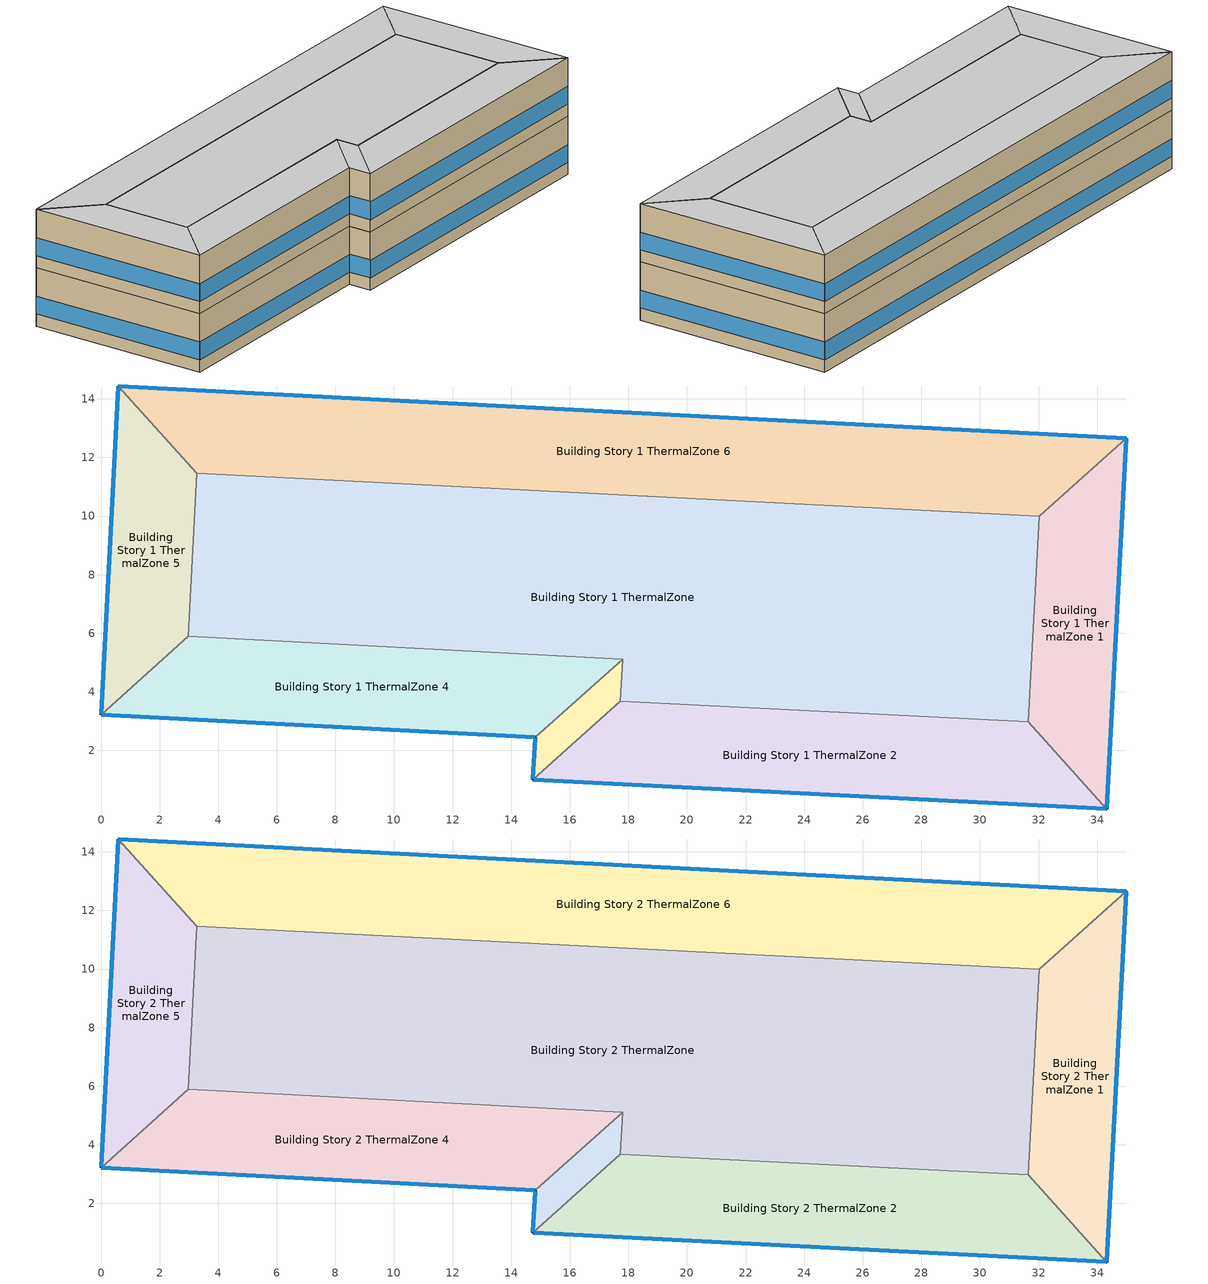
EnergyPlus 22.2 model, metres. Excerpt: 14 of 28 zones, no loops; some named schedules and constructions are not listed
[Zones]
Building Story 1 ThermalZone
 floor ground (Typical Insulated Carpeted 8in Slab Floor): 32.03,9.98 31.65,2.97 17.72,3.67 17.8,5.11 2.97,5.9 3.26,11.47 z0
 wall adiabatic (Typical Interior Wall): 31.65,2.97 32.03,9.98 3.26,11.47 2.97,5.9 17.8,5.11 17.72,3.67 31.65,2.97 z0:3.6
 ceiling adiabatic (Typical Interior Floor): 3.26,11.47 2.97,5.9 17.8,5.11 17.72,3.67 31.65,2.97 32.03,9.98 z3.6
Building Story 1 ThermalZone 1
 floor ground (Typical Insulated Carpeted 8in Slab Floor): 35,12.66 34.33,0 31.65,2.97 32.03,9.98 z0
 wall outside (Typical Insulated Steel Framed Exterior Wall R-12.99): 34.33,0 35,12.66 z0:3.6
 wall adiabatic (Typical Interior Wall): 35,12.66 32.03,9.98 31.65,2.97 34.33,0 z0:3.6
 window (U 0.55 SHGC 0.25): 34.33,0.03 35,12.64 z0.76:1.85
 ceiling adiabatic (Typical Interior Ceiling): 32.03,9.98 31.65,2.97 34.33,0 35,12.66 z3.6
Building Story 1 ThermalZone 2
 floor ground (Typical Insulated Carpeted 8in Slab Floor): 34.33,0 14.74,1 17.72,3.67 31.65,2.97 z0
 wall outside (Typical Insulated Steel Framed Exterior Wall R-12.99): 14.74,1 34.33,0 z0:3.6
 wall adiabatic (Typical Interior Wall): 34.33,0 31.65,2.97 17.72,3.67 14.74,1 z0:3.6
 window (U 0.55 SHGC 0.25): 14.76,1 34.31,0 z0.76:1.84
 ceiling adiabatic (Typical Interior Ceiling): 31.65,2.97 17.72,3.67 14.74,1 34.33,0 z3.6
Building Story 1 ThermalZone 3
 floor ground (Typical Insulated Carpeted 8in Slab Floor): 14.74,1 14.82,2.44 17.8,5.11 17.72,3.67 z0
 wall outside (Typical Insulated Steel Framed Exterior Wall R-12.99): 14.82,2.44 14.74,1 z0:3.6
 wall adiabatic (Typical Interior Wall): 14.74,1 17.72,3.67 17.8,5.11 14.82,2.44 z0:3.6
 window (U 0.55 SHGC 0.25): 14.82,2.42 14.74,1.02 z0.76:1.88
 ceiling adiabatic (Typical Interior Ceiling): 17.72,3.67 17.8,5.11 14.82,2.44 14.74,1 z3.6
Building Story 1 ThermalZone 4
 floor ground (Typical Insulated Carpeted 8in Slab Floor): 14.82,2.44 0,3.22 2.97,5.9 17.8,5.11 z0
 wall outside (Typical Insulated Steel Framed Exterior Wall R-12.99): 0,3.22 14.82,2.44 z0:3.6
 wall adiabatic (Typical Interior Wall): 14.82,2.44 17.8,5.11 2.97,5.9 0,3.22 z0:3.6
 window (U 0.55 SHGC 0.25): 0.03,3.22 14.8,2.44 z0.76:1.85
 ceiling adiabatic (Typical Interior Ceiling): 17.8,5.11 2.97,5.9 0,3.22 14.82,2.44 z3.6
Building Story 1 ThermalZone 5
 floor ground (Typical Insulated Carpeted 8in Slab Floor): 0,3.22 0.59,14.44 3.26,11.47 2.97,5.9 z0
 wall outside (Typical Insulated Steel Framed Exterior Wall R-12.99): 0.59,14.44 0,3.22 z0:3.6
 wall adiabatic (Typical Interior Wall): 0,3.22 2.97,5.9 3.26,11.47 0.59,14.44 z0:3.6
 window (U 0.55 SHGC 0.25): 0.58,14.41 0,3.25 z0.76:1.85
 ceiling adiabatic (Typical Interior Ceiling): 2.97,5.9 3.26,11.47 0.59,14.44 0,3.22 z3.6
Building Story 1 ThermalZone 6
 floor ground (Typical Insulated Carpeted 8in Slab Floor): 0.59,14.44 35,12.66 32.03,9.98 3.26,11.47 z0
 wall outside (Typical Insulated Steel Framed Exterior Wall R-12.99): 35,12.66 0.59,14.44 z0:3.6
 wall adiabatic (Typical Interior Wall): 0.59,14.44 3.26,11.47 32.03,9.98 35,12.66 z0:3.6
 window (U 0.55 SHGC 0.25): 34.98,12.66 0.61,14.44 z0.76:1.84
 ceiling adiabatic (Typical Interior Ceiling): 3.26,11.47 32.03,9.98 35,12.66 0.59,14.44 z3.6
Building Story 2 ThermalZone
 floor adiabatic (Typical Interior Floor): 32.03,9.98 31.65,2.97 17.72,3.67 17.8,5.11 2.97,5.9 3.26,11.47 z3.6
 wall adiabatic (Typical Interior Wall): 31.65,2.97 32.03,9.98 3.26,11.47 2.97,5.9 17.8,5.11 17.72,3.67 31.65,2.97 z3.6:7.2
 ceiling adiabatic (Typical Interior Ceiling): 3.26,11.47 2.97,5.9 17.8,5.11 17.72,3.67 31.65,2.97 32.03,9.98 z7.2
Building Story 2 ThermalZone 1
 floor adiabatic (Typical Interior Ceiling): 35,12.66 34.33,0 31.65,2.97 32.03,9.98 z3.6
 wall outside (Typical Insulated Steel Framed Exterior Wall R-12.99): 34.33,0 35,12.66 z3.6:7.2
 wall adiabatic (Typical Interior Wall): 35,12.66 32.03,9.98 31.65,2.97 34.33,0 z3.6:7.2
 window (U 0.55 SHGC 0.25): 34.33,0.03 35,12.64 z4.36:5.45
 ceiling adiabatic (Typical Interior Ceiling): 32.03,9.98 31.65,2.97 34.33,0 35,12.66 z7.2
Building Story 2 ThermalZone 2
 floor adiabatic (Typical Interior Ceiling): 34.33,0 14.74,1 17.72,3.67 31.65,2.97 z3.6
 wall outside (Typical Insulated Steel Framed Exterior Wall R-12.99): 14.74,1 34.33,0 z3.6:7.2
 wall adiabatic (Typical Interior Wall): 34.33,0 31.65,2.97 17.72,3.67 14.74,1 z3.6:7.2
 window (U 0.55 SHGC 0.25): 14.76,1 34.31,0 z4.36:5.44
 ceiling adiabatic (Typical Interior Floor): 31.65,2.97 17.72,3.67 14.74,1 34.33,0 z7.2
Building Story 2 ThermalZone 3
 floor adiabatic (Typical Interior Ceiling): 14.74,1 14.82,2.44 17.8,5.11 17.72,3.67 z3.6
 wall outside (Typical Insulated Steel Framed Exterior Wall R-12.99): 14.82,2.44 14.74,1 z3.6:7.2
 wall adiabatic (Typical Interior Wall): 14.74,1 17.72,3.67 17.8,5.11 14.82,2.44 z3.6:7.2
 window (U 0.55 SHGC 0.25): 14.82,2.42 14.74,1.02 z4.36:5.48
 ceiling adiabatic (Typical Interior Floor): 17.72,3.67 17.8,5.11 14.82,2.44 14.74,1 z7.2
Building Story 2 ThermalZone 4
 floor adiabatic (Typical Interior Ceiling): 14.82,2.44 0,3.22 2.97,5.9 17.8,5.11 z3.6
 wall outside (Typical Insulated Steel Framed Exterior Wall R-12.99): 0,3.22 14.82,2.44 z3.6:7.2
 wall adiabatic (Typical Interior Wall): 14.82,2.44 17.8,5.11 2.97,5.9 0,3.22 z3.6:7.2
 window (U 0.55 SHGC 0.25): 0.03,3.22 14.8,2.44 z4.36:5.45
 ceiling adiabatic (Typical Interior Floor): 17.8,5.11 2.97,5.9 0,3.22 14.82,2.44 z7.2
Building Story 2 ThermalZone 5
 floor adiabatic (Typical Interior Ceiling): 0,3.22 0.59,14.44 3.26,11.47 2.97,5.9 z3.6
 wall outside (Typical Insulated Steel Framed Exterior Wall R-12.99): 0.59,14.44 0,3.22 z3.6:7.2
 wall adiabatic (Typical Interior Wall): 0,3.22 2.97,5.9 3.26,11.47 0.59,14.44 z3.6:7.2
 window (U 0.55 SHGC 0.25): 0.58,14.41 0,3.25 z4.36:5.45
 ceiling adiabatic (Typical Interior Floor): 2.97,5.9 3.26,11.47 0.59,14.44 0,3.22 z7.2
Building Story 2 ThermalZone 6
 floor adiabatic (Typical Interior Ceiling): 0.59,14.44 35,12.66 32.03,9.98 3.26,11.47 z3.6
 wall outside (Typical Insulated Steel Framed Exterior Wall R-12.99): 35,12.66 0.59,14.44 z3.6:7.2
 wall adiabatic (Typical Interior Wall): 0.59,14.44 3.26,11.47 32.03,9.98 35,12.66 z3.6:7.2
 window (U 0.55 SHGC 0.25): 34.98,12.66 0.61,14.44 z4.36:5.44
 ceiling adiabatic (Typical Interior Floor): 3.26,11.47 32.03,9.98 35,12.66 0.59,14.44 z7.2
[Schedule:Week:Daily]
SchoolSecondary BLDG_OCC_SCH_Gym Week Rule - Aug30-Sep5: SchoolSecondary BLDG_OCC_SCH_Gym Wknd Day 1, SchoolSecondary BLDG_OCC_SCH_Gym Wkdy|SmrDsn Day 1, SchoolSecondary BLDG_OCC_SCH_Gym Wkdy|SmrDsn Day 2, SchoolSecondary BLDG_OCC_SCH_Gym Wkdy|SmrDsn Day 2, SchoolSecondary BLDG_OCC_SCH_Gym Wkdy|SmrDsn Day 2, SchoolSecondary BLDG_OCC_SCH_Gym Wkdy|SmrDsn Day 2, SchoolSecondary BLDG_OCC_SCH_Gym Default, SchoolSecondary BLDG_OCC_SCH_Gym Default, SchoolSecondary BLDG_OCC_SCH_Gym Summer Design Day, SchoolSecondary BLDG_OCC_SCH_Gym Winter Design Day, SchoolSecondary BLDG_OCC_SCH_Gym Default, SchoolSecondary BLDG_OCC_SCH_Gym Default
SchoolSecondary BLDG_OCC_SCH_Gym Week Rule - Sep6-Dec31: SchoolSecondary BLDG_OCC_SCH_Gym Default, SchoolSecondary BLDG_OCC_SCH_Gym Wkdy|SmrDsn Day 2, SchoolSecondary BLDG_OCC_SCH_Gym Wkdy|SmrDsn Day 2, SchoolSecondary BLDG_OCC_SCH_Gym Wkdy|SmrDsn Day 2, SchoolSecondary BLDG_OCC_SCH_Gym Wkdy|SmrDsn Day 2, SchoolSecondary BLDG_OCC_SCH_Gym Wkdy|SmrDsn Day 2, SchoolSecondary BLDG_OCC_SCH_Gym Default, SchoolSecondary BLDG_OCC_SCH_Gym Default, SchoolSecondary BLDG_OCC_SCH_Gym Summer Design Day, SchoolSecondary BLDG_OCC_SCH_Gym Winter Design Day, SchoolSecondary BLDG_OCC_SCH_Gym Default, SchoolSecondary BLDG_OCC_SCH_Gym Default
SchoolSecondary BLDG_OCC_SCH Week Rule - Jan1-Jan3: SchoolSecondary BLDG_OCC_SCH Wkdy|SmrDsn Day, SchoolSecondary BLDG_OCC_SCH Wkdy|SmrDsn Day, SchoolSecondary BLDG_OCC_SCH Wkdy|SmrDsn Day, SchoolSecondary BLDG_OCC_SCH Wkdy|SmrDsn Day, SchoolSecondary BLDG_OCC_SCH Wkdy|SmrDsn Day, SchoolSecondary BLDG_OCC_SCH Wkdy|SmrDsn Day, SchoolSecondary BLDG_OCC_SCH Wknd Day, SchoolSecondary BLDG_OCC_SCH Default, SchoolSecondary BLDG_OCC_SCH Summer Design Day, SchoolSecondary BLDG_OCC_SCH Winter Design Day, SchoolSecondary BLDG_OCC_SCH Default, SchoolSecondary BLDG_OCC_SCH Default
SchoolSecondary BLDG_OCC_SCH Week Rule - Jan4-Jun13: SchoolSecondary BLDG_OCC_SCH Wknd Day, SchoolSecondary BLDG_OCC_SCH Wkdy|SmrDsn Day, SchoolSecondary BLDG_OCC_SCH Wkdy|SmrDsn Day, SchoolSecondary BLDG_OCC_SCH Wkdy|SmrDsn Day, SchoolSecondary BLDG_OCC_SCH Wkdy|SmrDsn Day, SchoolSecondary BLDG_OCC_SCH Wkdy|SmrDsn Day, SchoolSecondary BLDG_OCC_SCH Wknd Day, SchoolSecondary BLDG_OCC_SCH Default, SchoolSecondary BLDG_OCC_SCH Summer Design Day, SchoolSecondary BLDG_OCC_SCH Winter Design Day, SchoolSecondary BLDG_OCC_SCH Default, SchoolSecondary BLDG_OCC_SCH Default
SchoolSecondary BLDG_OCC_SCH Week Rule - Jun14-Jun20: SchoolSecondary BLDG_OCC_SCH Wknd Day, SchoolSecondary BLDG_OCC_SCH Wkdy|SmrDsn Day, SchoolSecondary BLDG_OCC_SCH Wkdy|SmrDsn Day 1, SchoolSecondary BLDG_OCC_SCH Wkdy|SmrDsn Day 1, SchoolSecondary BLDG_OCC_SCH Wkdy|SmrDsn Day 1, SchoolSecondary BLDG_OCC_SCH Wkdy|SmrDsn Day 1, SchoolSecondary BLDG_OCC_SCH Wknd Day 1, SchoolSecondary BLDG_OCC_SCH Default, SchoolSecondary BLDG_OCC_SCH Summer Design Day, SchoolSecondary BLDG_OCC_SCH Winter Design Day, SchoolSecondary BLDG_OCC_SCH Default, SchoolSecondary BLDG_OCC_SCH Default
SchoolSecondary BLDG_OCC_SCH Week Rule - Jun21-Sep12: SchoolSecondary BLDG_OCC_SCH Wknd Day 1, SchoolSecondary BLDG_OCC_SCH Wkdy|SmrDsn Day 1, SchoolSecondary BLDG_OCC_SCH Wkdy|SmrDsn Day 1, SchoolSecondary BLDG_OCC_SCH Wkdy|SmrDsn Day 1, SchoolSecondary BLDG_OCC_SCH Wkdy|SmrDsn Day 1, SchoolSecondary BLDG_OCC_SCH Wkdy|SmrDsn Day 1, SchoolSecondary BLDG_OCC_SCH Wknd Day 1, SchoolSecondary BLDG_OCC_SCH Default, SchoolSecondary BLDG_OCC_SCH Summer Design Day, SchoolSecondary BLDG_OCC_SCH Winter Design Day, SchoolSecondary BLDG_OCC_SCH Default, SchoolSecondary BLDG_OCC_SCH Default
SchoolSecondary BLDG_OCC_SCH Week Rule - Sep13-Sep19: SchoolSecondary BLDG_OCC_SCH Wknd Day 1, SchoolSecondary BLDG_OCC_SCH Wkdy|SmrDsn Day 1, SchoolSecondary BLDG_OCC_SCH Wkdy|SmrDsn Day 1, SchoolSecondary BLDG_OCC_SCH Wkdy|SmrDsn Day 2, SchoolSecondary BLDG_OCC_SCH Wkdy|SmrDsn Day 2, SchoolSecondary BLDG_OCC_SCH Wkdy|SmrDsn Day 2, SchoolSecondary BLDG_OCC_SCH Default, SchoolSecondary BLDG_OCC_SCH Default, SchoolSecondary BLDG_OCC_SCH Summer Design Day, SchoolSecondary BLDG_OCC_SCH Winter Design Day, SchoolSecondary BLDG_OCC_SCH Default, SchoolSecondary BLDG_OCC_SCH Default
SchoolSecondary BLDG_OCC_SCH Week Rule - Sep20-Dec31: SchoolSecondary BLDG_OCC_SCH Default, SchoolSecondary BLDG_OCC_SCH Wkdy|SmrDsn Day 2, SchoolSecondary BLDG_OCC_SCH Wkdy|SmrDsn Day 2, SchoolSecondary BLDG_OCC_SCH Wkdy|SmrDsn Day 2, SchoolSecondary BLDG_OCC_SCH Wkdy|SmrDsn Day 2, SchoolSecondary BLDG_OCC_SCH Wkdy|SmrDsn Day 2, SchoolSecondary BLDG_OCC_SCH Default, SchoolSecondary BLDG_OCC_SCH Default, SchoolSecondary BLDG_OCC_SCH Summer Design Day, SchoolSecondary BLDG_OCC_SCH Winter Design Day, SchoolSecondary BLDG_OCC_SCH Default, SchoolSecondary BLDG_OCC_SCH Default
SchoolSecondary BLDG_OCC_SCH_Offices Week Rule - Jan1-Jan3: SchoolSecondary BLDG_OCC_SCH_Offices Wkdy|SmrDsn Day, SchoolSecondary BLDG_OCC_SCH_Offices Wkdy|SmrDsn Day, SchoolSecondary BLDG_OCC_SCH_Offices Wkdy|SmrDsn Day, SchoolSecondary BLDG_OCC_SCH_Offices Wkdy|SmrDsn Day, SchoolSecondary BLDG_OCC_SCH_Offices Wkdy|SmrDsn Day, SchoolSecondary BLDG_OCC_SCH_Offices Wkdy|SmrDsn Day, SchoolSecondary BLDG_OCC_SCH_Offices Wknd Day, SchoolSecondary BLDG_OCC_SCH_Offices Default, SchoolSecondary BLDG_OCC_SCH_Offices Summer Design Day, SchoolSecondary BLDG_OCC_SCH_Offices Winter Design Day, SchoolSecondary BLDG_OCC_SCH_Offices Default, SchoolSecondary BLDG_OCC_SCH_Offices Default
SchoolSecondary BLDG_OCC_SCH_Offices Week Rule - Jan4-Jun27: SchoolSecondary BLDG_OCC_SCH_Offices Wknd Day, SchoolSecondary BLDG_OCC_SCH_Offices Wkdy|SmrDsn Day, SchoolSecondary BLDG_OCC_SCH_Offices Wkdy|SmrDsn Day, SchoolSecondary BLDG_OCC_SCH_Offices Wkdy|SmrDsn Day, SchoolSecondary BLDG_OCC_SCH_Offices Wkdy|SmrDsn Day, SchoolSecondary BLDG_OCC_SCH_Offices Wkdy|SmrDsn Day, SchoolSecondary BLDG_OCC_SCH_Offices Wknd Day, SchoolSecondary BLDG_OCC_SCH_Offices Default, SchoolSecondary BLDG_OCC_SCH_Offices Summer Design Day, SchoolSecondary BLDG_OCC_SCH_Offices Winter Design Day, SchoolSecondary BLDG_OCC_SCH_Offices Default, SchoolSecondary BLDG_OCC_SCH_Offices Default
SchoolSecondary BLDG_OCC_SCH_Offices Week Rule - Jun28-Jul4: SchoolSecondary BLDG_OCC_SCH_Offices Wknd Day, SchoolSecondary BLDG_OCC_SCH_Offices Wkdy|SmrDsn Day, SchoolSecondary BLDG_OCC_SCH_Offices Wkdy|SmrDsn Day, SchoolSecondary BLDG_OCC_SCH_Offices Wkdy|SmrDsn Day 1, SchoolSecondary BLDG_OCC_SCH_Offices Wkdy|SmrDsn Day 1, SchoolSecondary BLDG_OCC_SCH_Offices Wkdy|SmrDsn Day 1, SchoolSecondary BLDG_OCC_SCH_Offices Wknd Day 1, SchoolSecondary BLDG_OCC_SCH_Offices Default, SchoolSecondary BLDG_OCC_SCH_Offices Summer Design Day, SchoolSecondary BLDG_OCC_SCH_Offices Winter Design Day, SchoolSecondary BLDG_OCC_SCH_Offices Default, SchoolSecondary BLDG_OCC_SCH_Offices Default
SchoolSecondary BLDG_OCC_SCH_Offices Week Rule - Jul5-Aug29: SchoolSecondary BLDG_OCC_SCH_Offices Wknd Day 1, SchoolSecondary BLDG_OCC_SCH_Offices Wkdy|SmrDsn Day 1, SchoolSecondary BLDG_OCC_SCH_Offices Wkdy|SmrDsn Day 1, SchoolSecondary BLDG_OCC_SCH_Offices Wkdy|SmrDsn Day 1, SchoolSecondary BLDG_OCC_SCH_Offices Wkdy|SmrDsn Day 1, SchoolSecondary BLDG_OCC_SCH_Offices Wkdy|SmrDsn Day 1, SchoolSecondary BLDG_OCC_SCH_Offices Wknd Day 1, SchoolSecondary BLDG_OCC_SCH_Offices Default, SchoolSecondary BLDG_OCC_SCH_Offices Summer Design Day, SchoolSecondary BLDG_OCC_SCH_Offices Winter Design Day, SchoolSecondary BLDG_OCC_SCH_Offices Default, SchoolSecondary BLDG_OCC_SCH_Offices Default
SchoolSecondary BLDG_OCC_SCH_Offices Week Rule - Aug30-Sep5: SchoolSecondary BLDG_OCC_SCH_Offices Wknd Day 1, SchoolSecondary BLDG_OCC_SCH_Offices Wkdy|SmrDsn Day 1, SchoolSecondary BLDG_OCC_SCH_Offices Wkdy|SmrDsn Day 2, SchoolSecondary BLDG_OCC_SCH_Offices Wkdy|SmrDsn Day 2, SchoolSecondary BLDG_OCC_SCH_Offices Wkdy|SmrDsn Day 2, SchoolSecondary BLDG_OCC_SCH_Offices Wkdy|SmrDsn Day 2, SchoolSecondary BLDG_OCC_SCH_Offices Default, SchoolSecondary BLDG_OCC_SCH_Offices Default, SchoolSecondary BLDG_OCC_SCH_Offices Summer Design Day, SchoolSecondary BLDG_OCC_SCH_Offices Winter Design Day, SchoolSecondary BLDG_OCC_SCH_Offices Default, SchoolSecondary BLDG_OCC_SCH_Offices Default
SchoolSecondary BLDG_OCC_SCH_Offices Week Rule - Sep6-Dec31: SchoolSecondary BLDG_OCC_SCH_Offices Default, SchoolSecondary BLDG_OCC_SCH_Offices Wkdy|SmrDsn Day 2, SchoolSecondary BLDG_OCC_SCH_Offices Wkdy|SmrDsn Day 2, SchoolSecondary BLDG_OCC_SCH_Offices Wkdy|SmrDsn Day 2, SchoolSecondary BLDG_OCC_SCH_Offices Wkdy|SmrDsn Day 2, SchoolSecondary BLDG_OCC_SCH_Offices Wkdy|SmrDsn Day 2, SchoolSecondary BLDG_OCC_SCH_Offices Default, SchoolSecondary BLDG_OCC_SCH_Offices Default, SchoolSecondary BLDG_OCC_SCH_Offices Summer Design Day, SchoolSecondary BLDG_OCC_SCH_Offices Winter Design Day, SchoolSecondary BLDG_OCC_SCH_Offices Default, SchoolSecondary BLDG_OCC_SCH_Offices Default
Elevator Schedule 3 Week Rule - Jan1-Jan3: 69 space(s) Occ Sch Thursday 19, 69 space(s) Occ Sch Thursday 19, 69 space(s) Occ Sch Thursday 19, 69 space(s) Occ Sch Thursday 19, 69 space(s) Occ Sch Thursday 19, 69 space(s) Occ Sch Friday 19, 69 space(s) Occ Sch Saturday 3, 69 space(s) Occ Sch Default 3, 69 space(s) Occ Sch Summer Design Day 3, 69 space(s) Occ Sch Winter Design Day 3, 69 space(s) Occ Sch Default 3, 69 space(s) Occ Sch Default 3
Elevator Schedule 3 Week Rule - Jan4-Jun13: 69 space(s) Occ Sch Sunday 3, 69 space(s) Occ Sch Default 3, 69 space(s) Occ Sch Tuesday 19, 69 space(s) Occ Sch Wednesday 19, 69 space(s) Occ Sch Thursday 19, 69 space(s) Occ Sch Friday 19, 69 space(s) Occ Sch Saturday 3, 69 space(s) Occ Sch Default 3, 69 space(s) Occ Sch Summer Design Day 3, 69 space(s) Occ Sch Winter Design Day 3, 69 space(s) Occ Sch Default 3, 69 space(s) Occ Sch Default 3
Elevator Schedule 3 Week Rule - Jun14-Jun20: 69 space(s) Occ Sch Sunday 3, 69 space(s) Occ Sch Default 3, 69 space(s) Occ Sch Tuesday 18, 69 space(s) Occ Sch Wednesday 18, 69 space(s) Occ Sch Thursday 18, 69 space(s) Occ Sch Friday 18, 69 space(s) Occ Sch Saturday 3, 69 space(s) Occ Sch Default 3, 69 space(s) Occ Sch Summer Design Day 3, 69 space(s) Occ Sch Winter Design Day 3, 69 space(s) Occ Sch Default 3, 69 space(s) Occ Sch Default 3
Elevator Schedule 3 Week Rule - Jun21-Jun27: 69 space(s) Occ Sch Sunday 3, 69 space(s) Occ Sch Monday 16, 69 space(s) Occ Sch Tuesday 18, 69 space(s) Occ Sch Wednesday 18, 69 space(s) Occ Sch Thursday 18, 69 space(s) Occ Sch Friday 18, 69 space(s) Occ Sch Saturday 3, 69 space(s) Occ Sch Default 3, 69 space(s) Occ Sch Summer Design Day 3, 69 space(s) Occ Sch Winter Design Day 3, 69 space(s) Occ Sch Default 3, 69 space(s) Occ Sch Default 3
Elevator Schedule 3 Week Rule - Jun28-Jul4: 69 space(s) Occ Sch Sunday 3, 69 space(s) Occ Sch Monday 16, 69 space(s) Occ Sch Tuesday 18, 69 space(s) Occ Sch Wednesday 17, 69 space(s) Occ Sch Thursday 17, 69 space(s) Occ Sch Friday 17, 69 space(s) Occ Sch Saturday 3, 69 space(s) Occ Sch Default 3, 69 space(s) Occ Sch Summer Design Day 3, 69 space(s) Occ Sch Winter Design Day 3, 69 space(s) Occ Sch Default 3, 69 space(s) Occ Sch Default 3
Elevator Schedule 3 Week Rule - Jul5-Aug29: 69 space(s) Occ Sch Sunday 3, 69 space(s) Occ Sch Monday 15, 69 space(s) Occ Sch Tuesday 17, 69 space(s) Occ Sch Wednesday 17, 69 space(s) Occ Sch Thursday 17, 69 space(s) Occ Sch Friday 17, 69 space(s) Occ Sch Saturday 3, 69 space(s) Occ Sch Default 3, 69 space(s) Occ Sch Summer Design Day 3, 69 space(s) Occ Sch Winter Design Day 3, 69 space(s) Occ Sch Default 3, 69 space(s) Occ Sch Default 3
Elevator Schedule 3 Week Rule - Aug30-Sep5: 69 space(s) Occ Sch Sunday 3, 69 space(s) Occ Sch Monday 15, 69 space(s) Occ Sch Tuesday 16, 69 space(s) Occ Sch Wednesday 16, 69 space(s) Occ Sch Thursday 16, 69 space(s) Occ Sch Friday 16, 69 space(s) Occ Sch Saturday 3, 69 space(s) Occ Sch Default 3, 69 space(s) Occ Sch Summer Design Day 3, 69 space(s) Occ Sch Winter Design Day 3, 69 space(s) Occ Sch Default 3, 69 space(s) Occ Sch Default 3
Elevator Schedule 3 Week Rule - Sep6-Sep12: 69 space(s) Occ Sch Sunday 3, 69 space(s) Occ Sch Monday 14, 69 space(s) Occ Sch Tuesday 16, 69 space(s) Occ Sch Wednesday 16, 69 space(s) Occ Sch Thursday 16, 69 space(s) Occ Sch Friday 16, 69 space(s) Occ Sch Saturday 3, 69 space(s) Occ Sch Default 3, 69 space(s) Occ Sch Summer Design Day 3, 69 space(s) Occ Sch Winter Design Day 3, 69 space(s) Occ Sch Default 3, 69 space(s) Occ Sch Default 3
Elevator Schedule 3 Week Rule - Sep13-Sep19: 69 space(s) Occ Sch Sunday 3, 69 space(s) Occ Sch Monday 14, 69 space(s) Occ Sch Tuesday 16, 69 space(s) Occ Sch Wednesday 15, 69 space(s) Occ Sch Thursday 15, 69 space(s) Occ Sch Friday 15, 69 space(s) Occ Sch Saturday 3, 69 space(s) Occ Sch Default 3, 69 space(s) Occ Sch Summer Design Day 3, 69 space(s) Occ Sch Winter Design Day 3, 69 space(s) Occ Sch Default 3, 69 space(s) Occ Sch Default 3
Elevator Schedule 3 Week Rule - Sep20-Dec31: 69 space(s) Occ Sch Sunday 3, 69 space(s) Occ Sch Monday 13, 69 space(s) Occ Sch Tuesday 15, 69 space(s) Occ Sch Wednesday 15, 69 space(s) Occ Sch Thursday 15, 69 space(s) Occ Sch Friday 15, 69 space(s) Occ Sch Saturday 3, 69 space(s) Occ Sch Default 3, 69 space(s) Occ Sch Summer Design Day 3, 69 space(s) Occ Sch Winter Design Day 3, 69 space(s) Occ Sch Default 3, 69 space(s) Occ Sch Default 3
Elevator Schedule 1 Week Rule - Jan1-Jan3: 69 space(s) Occ Sch Thursday 9, 69 space(s) Occ Sch Thursday 9, 69 space(s) Occ Sch Thursday 9, 69 space(s) Occ Sch Thursday 9, 69 space(s) Occ Sch Thursday 9, 69 space(s) Occ Sch Friday 9, 69 space(s) Occ Sch Saturday 1, 69 space(s) Occ Sch Default 1, 69 space(s) Occ Sch Summer Design Day 1, 69 space(s) Occ Sch Winter Design Day 1, 69 space(s) Occ Sch Default 1, 69 space(s) Occ Sch Default 1
Elevator Schedule 1 Week Rule - Jan4-Jun13: 69 space(s) Occ Sch Sunday 1, 69 space(s) Occ Sch Default 1, 69 space(s) Occ Sch Tuesday 9, 69 space(s) Occ Sch Wednesday 9, 69 space(s) Occ Sch Thursday 9, 69 space(s) Occ Sch Friday 9, 69 space(s) Occ Sch Saturday 1, 69 space(s) Occ Sch Default 1, 69 space(s) Occ Sch Summer Design Day 1, 69 space(s) Occ Sch Winter Design Day 1, 69 space(s) Occ Sch Default 1, 69 space(s) Occ Sch Default 1
Elevator Schedule 1 Week Rule - Jun14-Jun20: 69 space(s) Occ Sch Sunday 1, 69 space(s) Occ Sch Default 1, 69 space(s) Occ Sch Tuesday 8, 69 space(s) Occ Sch Wednesday 8, 69 space(s) Occ Sch Thursday 8, 69 space(s) Occ Sch Friday 8, 69 space(s) Occ Sch Saturday 1, 69 space(s) Occ Sch Default 1, 69 space(s) Occ Sch Summer Design Day 1, 69 space(s) Occ Sch Winter Design Day 1, 69 space(s) Occ Sch Default 1, 69 space(s) Occ Sch Default 1
Elevator Schedule 1 Week Rule - Jun21-Jun27: 69 space(s) Occ Sch Sunday 1, 69 space(s) Occ Sch Monday 8, 69 space(s) Occ Sch Tuesday 8, 69 space(s) Occ Sch Wednesday 8, 69 space(s) Occ Sch Thursday 8, 69 space(s) Occ Sch Friday 8, 69 space(s) Occ Sch Saturday 1, 69 space(s) Occ Sch Default 1, 69 space(s) Occ Sch Summer Design Day 1, 69 space(s) Occ Sch Winter Design Day 1, 69 space(s) Occ Sch Default 1, 69 space(s) Occ Sch Default 1
Elevator Schedule 1 Week Rule - Jun28-Jul4: 69 space(s) Occ Sch Sunday 1, 69 space(s) Occ Sch Monday 8, 69 space(s) Occ Sch Tuesday 8, 69 space(s) Occ Sch Wednesday 7, 69 space(s) Occ Sch Thursday 7, 69 space(s) Occ Sch Friday 7, 69 space(s) Occ Sch Saturday 1, 69 space(s) Occ Sch Default 1, 69 space(s) Occ Sch Summer Design Day 1, 69 space(s) Occ Sch Winter Design Day 1, 69 space(s) Occ Sch Default 1, 69 space(s) Occ Sch Default 1
Elevator Schedule 1 Week Rule - Jul5-Aug29: 69 space(s) Occ Sch Sunday 1, 69 space(s) Occ Sch Monday 7, 69 space(s) Occ Sch Tuesday 7, 69 space(s) Occ Sch Wednesday 7, 69 space(s) Occ Sch Thursday 7, 69 space(s) Occ Sch Friday 7, 69 space(s) Occ Sch Saturday 1, 69 space(s) Occ Sch Default 1, 69 space(s) Occ Sch Summer Design Day 1, 69 space(s) Occ Sch Winter Design Day 1, 69 space(s) Occ Sch Default 1, 69 space(s) Occ Sch Default 1
Elevator Schedule 1 Week Rule - Aug30-Sep5: 69 space(s) Occ Sch Sunday 1, 69 space(s) Occ Sch Monday 7, 69 space(s) Occ Sch Tuesday 6, 69 space(s) Occ Sch Wednesday 6, 69 space(s) Occ Sch Thursday 6, 69 space(s) Occ Sch Friday 6, 69 space(s) Occ Sch Saturday 1, 69 space(s) Occ Sch Default 1, 69 space(s) Occ Sch Summer Design Day 1, 69 space(s) Occ Sch Winter Design Day 1, 69 space(s) Occ Sch Default 1, 69 space(s) Occ Sch Default 1
Elevator Schedule 1 Week Rule - Sep6-Sep12: 69 space(s) Occ Sch Sunday 1, 69 space(s) Occ Sch Monday 6, 69 space(s) Occ Sch Tuesday 6, 69 space(s) Occ Sch Wednesday 6, 69 space(s) Occ Sch Thursday 6, 69 space(s) Occ Sch Friday 6, 69 space(s) Occ Sch Saturday 1, 69 space(s) Occ Sch Default 1, 69 space(s) Occ Sch Summer Design Day 1, 69 space(s) Occ Sch Winter Design Day 1, 69 space(s) Occ Sch Default 1, 69 space(s) Occ Sch Default 1
Elevator Schedule 1 Week Rule - Sep13-Sep19: 69 space(s) Occ Sch Sunday 1, 69 space(s) Occ Sch Monday 6, 69 space(s) Occ Sch Tuesday 6, 69 space(s) Occ Sch Wednesday 5, 69 space(s) Occ Sch Thursday 5, 69 space(s) Occ Sch Friday 5, 69 space(s) Occ Sch Saturday 1, 69 space(s) Occ Sch Default 1, 69 space(s) Occ Sch Summer Design Day 1, 69 space(s) Occ Sch Winter Design Day 1, 69 space(s) Occ Sch Default 1, 69 space(s) Occ Sch Default 1
Elevator Schedule 1 Week Rule - Sep20-Dec31: 69 space(s) Occ Sch Sunday 1, 69 space(s) Occ Sch Monday 5, 69 space(s) Occ Sch Tuesday 5, 69 space(s) Occ Sch Wednesday 5, 69 space(s) Occ Sch Thursday 5, 69 space(s) Occ Sch Friday 5, 69 space(s) Occ Sch Saturday 1, 69 space(s) Occ Sch Default 1, 69 space(s) Occ Sch Summer Design Day 1, 69 space(s) Occ Sch Winter Design Day 1, 69 space(s) Occ Sch Default 1, 69 space(s) Occ Sch Default 1
Elevator Schedule 2 Week Rule - Jan1-Jan3: 69 space(s) Occ Sch Thursday 14, 69 space(s) Occ Sch Thursday 14, 69 space(s) Occ Sch Thursday 14, 69 space(s) Occ Sch Thursday 14, 69 space(s) Occ Sch Thursday 14, 69 space(s) Occ Sch Friday 14, 69 space(s) Occ Sch Saturday 2, 69 space(s) Occ Sch Default 2, 69 space(s) Occ Sch Summer Design Day 2, 69 space(s) Occ Sch Winter Design Day 2, 69 space(s) Occ Sch Default 2, 69 space(s) Occ Sch Default 2
Elevator Schedule 2 Week Rule - Jan4-Jun13: 69 space(s) Occ Sch Sunday 2, 69 space(s) Occ Sch Default 2, 69 space(s) Occ Sch Tuesday 14, 69 space(s) Occ Sch Wednesday 14, 69 space(s) Occ Sch Thursday 14, 69 space(s) Occ Sch Friday 14, 69 space(s) Occ Sch Saturday 2, 69 space(s) Occ Sch Default 2, 69 space(s) Occ Sch Summer Design Day 2, 69 space(s) Occ Sch Winter Design Day 2, 69 space(s) Occ Sch Default 2, 69 space(s) Occ Sch Default 2
Elevator Schedule 2 Week Rule - Jun14-Jun20: 69 space(s) Occ Sch Sunday 2, 69 space(s) Occ Sch Default 2, 69 space(s) Occ Sch Tuesday 13, 69 space(s) Occ Sch Wednesday 13, 69 space(s) Occ Sch Thursday 13, 69 space(s) Occ Sch Friday 13, 69 space(s) Occ Sch Saturday 2, 69 space(s) Occ Sch Default 2, 69 space(s) Occ Sch Summer Design Day 2, 69 space(s) Occ Sch Winter Design Day 2, 69 space(s) Occ Sch Default 2, 69 space(s) Occ Sch Default 2
Elevator Schedule 2 Week Rule - Jun21-Jun27: 69 space(s) Occ Sch Sunday 2, 69 space(s) Occ Sch Monday 12, 69 space(s) Occ Sch Tuesday 13, 69 space(s) Occ Sch Wednesday 13, 69 space(s) Occ Sch Thursday 13, 69 space(s) Occ Sch Friday 13, 69 space(s) Occ Sch Saturday 2, 69 space(s) Occ Sch Default 2, 69 space(s) Occ Sch Summer Design Day 2, 69 space(s) Occ Sch Winter Design Day 2, 69 space(s) Occ Sch Default 2, 69 space(s) Occ Sch Default 2
Elevator Schedule 2 Week Rule - Jun28-Jul4: 69 space(s) Occ Sch Sunday 2, 69 space(s) Occ Sch Monday 12, 69 space(s) Occ Sch Tuesday 13, 69 space(s) Occ Sch Wednesday 12, 69 space(s) Occ Sch Thursday 12, 69 space(s) Occ Sch Friday 12, 69 space(s) Occ Sch Saturday 2, 69 space(s) Occ Sch Default 2, 69 space(s) Occ Sch Summer Design Day 2, 69 space(s) Occ Sch Winter Design Day 2, 69 space(s) Occ Sch Default 2, 69 space(s) Occ Sch Default 2
Elevator Schedule 2 Week Rule - Jul5-Aug29: 69 space(s) Occ Sch Sunday 2, 69 space(s) Occ Sch Monday 11, 69 space(s) Occ Sch Tuesday 12, 69 space(s) Occ Sch Wednesday 12, 69 space(s) Occ Sch Thursday 12, 69 space(s) Occ Sch Friday 12, 69 space(s) Occ Sch Saturday 2, 69 space(s) Occ Sch Default 2, 69 space(s) Occ Sch Summer Design Day 2, 69 space(s) Occ Sch Winter Design Day 2, 69 space(s) Occ Sch Default 2, 69 space(s) Occ Sch Default 2
Elevator Schedule 2 Week Rule - Aug30-Sep5: 69 space(s) Occ Sch Sunday 2, 69 space(s) Occ Sch Monday 11, 69 space(s) Occ Sch Tuesday 11, 69 space(s) Occ Sch Wednesday 11, 69 space(s) Occ Sch Thursday 11, 69 space(s) Occ Sch Friday 11, 69 space(s) Occ Sch Saturday 2, 69 space(s) Occ Sch Default 2, 69 space(s) Occ Sch Summer Design Day 2, 69 space(s) Occ Sch Winter Design Day 2, 69 space(s) Occ Sch Default 2, 69 space(s) Occ Sch Default 2
Elevator Schedule 2 Week Rule - Sep6-Sep12: 69 space(s) Occ Sch Sunday 2, 69 space(s) Occ Sch Monday 10, 69 space(s) Occ Sch Tuesday 11, 69 space(s) Occ Sch Wednesday 11, 69 space(s) Occ Sch Thursday 11, 69 space(s) Occ Sch Friday 11, 69 space(s) Occ Sch Saturday 2, 69 space(s) Occ Sch Default 2, 69 space(s) Occ Sch Summer Design Day 2, 69 space(s) Occ Sch Winter Design Day 2, 69 space(s) Occ Sch Default 2, 69 space(s) Occ Sch Default 2
Elevator Schedule 2 Week Rule - Sep13-Sep19: 69 space(s) Occ Sch Sunday 2, 69 space(s) Occ Sch Monday 10, 69 space(s) Occ Sch Tuesday 11, 69 space(s) Occ Sch Wednesday 10, 69 space(s) Occ Sch Thursday 10, 69 space(s) Occ Sch Friday 10, 69 space(s) Occ Sch Saturday 2, 69 space(s) Occ Sch Default 2, 69 space(s) Occ Sch Summer Design Day 2, 69 space(s) Occ Sch Winter Design Day 2, 69 space(s) Occ Sch Default 2, 69 space(s) Occ Sch Default 2
Elevator Schedule 2 Week Rule - Sep20-Dec31: 69 space(s) Occ Sch Sunday 2, 69 space(s) Occ Sch Monday 9, 69 space(s) Occ Sch Tuesday 10, 69 space(s) Occ Sch Wednesday 10, 69 space(s) Occ Sch Thursday 10, 69 space(s) Occ Sch Friday 10, 69 space(s) Occ Sch Saturday 2, 69 space(s) Occ Sch Default 2, 69 space(s) Occ Sch Summer Design Day 2, 69 space(s) Occ Sch Winter Design Day 2, 69 space(s) Occ Sch Default 2, 69 space(s) Occ Sch Default 2
DataCenter_EQUIP_SCH Week Rule - Jan1-Jan31: DataCenter_EQUIP_SCH Wknd|Wkdy|Hol Day, DataCenter_EQUIP_SCH Wknd|Wkdy|Hol Day, DataCenter_EQUIP_SCH Wknd|Wkdy|Hol Day, DataCenter_EQUIP_SCH Wknd|Wkdy|Hol Day, DataCenter_EQUIP_SCH Wknd|Wkdy|Hol Day, DataCenter_EQUIP_SCH Wknd|Wkdy|Hol Day, DataCenter_EQUIP_SCH Wknd|Wkdy|Hol Day, Schedule Day 3, DataCenter_EQUIP_SCH Summer Design Day, DataCenter_EQUIP_SCH Winter Design Day 11, Schedule Day 3, Schedule Day 3
DataCenter_EQUIP_SCH Week Rule - Feb1-Feb28: DataCenter_EQUIP_SCH Wknd|Wkdy|Hol Day 1, DataCenter_EQUIP_SCH Wknd|Wkdy|Hol Day 1, DataCenter_EQUIP_SCH Wknd|Wkdy|Hol Day 1, DataCenter_EQUIP_SCH Wknd|Wkdy|Hol Day 1, DataCenter_EQUIP_SCH Wknd|Wkdy|Hol Day 1, DataCenter_EQUIP_SCH Wknd|Wkdy|Hol Day 1, DataCenter_EQUIP_SCH Wknd|Wkdy|Hol Day 1, Schedule Day 3, DataCenter_EQUIP_SCH Summer Design Day, DataCenter_EQUIP_SCH Winter Design Day 11, Schedule Day 3, Schedule Day 3
DataCenter_EQUIP_SCH Week Rule - Mar1-Mar28: DataCenter_EQUIP_SCH Wknd|Wkdy|Hol Day 2, DataCenter_EQUIP_SCH Wknd|Wkdy|Hol Day 2, DataCenter_EQUIP_SCH Wknd|Wkdy|Hol Day 2, DataCenter_EQUIP_SCH Wknd|Wkdy|Hol Day 2, DataCenter_EQUIP_SCH Wknd|Wkdy|Hol Day 2, DataCenter_EQUIP_SCH Wknd|Wkdy|Hol Day 2, DataCenter_EQUIP_SCH Wknd|Wkdy|Hol Day 2, Schedule Day 3, DataCenter_EQUIP_SCH Summer Design Day, DataCenter_EQUIP_SCH Winter Design Day 11, Schedule Day 3, Schedule Day 3
DataCenter_EQUIP_SCH Week Rule - Mar29-Apr4: DataCenter_EQUIP_SCH Wknd|Wkdy|Hol Day 2, DataCenter_EQUIP_SCH Wknd|Wkdy|Hol Day 2, DataCenter_EQUIP_SCH Wknd|Wkdy|Hol Day 2, DataCenter_EQUIP_SCH Wknd|Wkdy|Hol Day 3, DataCenter_EQUIP_SCH Wknd|Wkdy|Hol Day 3, DataCenter_EQUIP_SCH Wknd|Wkdy|Hol Day 3, DataCenter_EQUIP_SCH Wknd|Wkdy|Hol Day 3, Schedule Day 3, DataCenter_EQUIP_SCH Summer Design Day, DataCenter_EQUIP_SCH Winter Design Day 11, Schedule Day 3, Schedule Day 3
DataCenter_EQUIP_SCH Week Rule - Apr5-Apr25: DataCenter_EQUIP_SCH Wknd|Wkdy|Hol Day 3, DataCenter_EQUIP_SCH Wknd|Wkdy|Hol Day 3, DataCenter_EQUIP_SCH Wknd|Wkdy|Hol Day 3, DataCenter_EQUIP_SCH Wknd|Wkdy|Hol Day 3, DataCenter_EQUIP_SCH Wknd|Wkdy|Hol Day 3, DataCenter_EQUIP_SCH Wknd|Wkdy|Hol Day 3, DataCenter_EQUIP_SCH Wknd|Wkdy|Hol Day 3, Schedule Day 3, DataCenter_EQUIP_SCH Summer Design Day, DataCenter_EQUIP_SCH Winter Design Day 11, Schedule Day 3, Schedule Day 3
DataCenter_EQUIP_SCH Week Rule - Apr26-May2: DataCenter_EQUIP_SCH Wknd|Wkdy|Hol Day 3, DataCenter_EQUIP_SCH Wknd|Wkdy|Hol Day 3, DataCenter_EQUIP_SCH Wknd|Wkdy|Hol Day 3, DataCenter_EQUIP_SCH Wknd|Wkdy|Hol Day 3, DataCenter_EQUIP_SCH Wknd|Wkdy|Hol Day 3, DataCenter_EQUIP_SCH Wknd|Wkdy|Hol Day 4, DataCenter_EQUIP_SCH Wknd|Wkdy|Hol Day 4, Schedule Day 3, DataCenter_EQUIP_SCH Summer Design Day, DataCenter_EQUIP_SCH Winter Design Day 11, Schedule Day 3, Schedule Day 3
DataCenter_EQUIP_SCH Week Rule - May3-May30: DataCenter_EQUIP_SCH Wknd|Wkdy|Hol Day 4, DataCenter_EQUIP_SCH Wknd|Wkdy|Hol Day 4, DataCenter_EQUIP_SCH Wknd|Wkdy|Hol Day 4, DataCenter_EQUIP_SCH Wknd|Wkdy|Hol Day 4, DataCenter_EQUIP_SCH Wknd|Wkdy|Hol Day 4, DataCenter_EQUIP_SCH Wknd|Wkdy|Hol Day 4, DataCenter_EQUIP_SCH Wknd|Wkdy|Hol Day 4, Schedule Day 3, DataCenter_EQUIP_SCH Summer Design Day, DataCenter_EQUIP_SCH Winter Design Day 11, Schedule Day 3, Schedule Day 3
DataCenter_EQUIP_SCH Week Rule - May31-Jun6: DataCenter_EQUIP_SCH Wknd|Wkdy|Hol Day 4, DataCenter_EQUIP_SCH Wknd|Wkdy|Hol Day 5, DataCenter_EQUIP_SCH Wknd|Wkdy|Hol Day 5, DataCenter_EQUIP_SCH Wknd|Wkdy|Hol Day 5, DataCenter_EQUIP_SCH Wknd|Wkdy|Hol Day 5, DataCenter_EQUIP_SCH Wknd|Wkdy|Hol Day 5, DataCenter_EQUIP_SCH Wknd|Wkdy|Hol Day 5, Schedule Day 3, DataCenter_EQUIP_SCH Summer Design Day, DataCenter_EQUIP_SCH Winter Design Day 11, Schedule Day 3, Schedule Day 3
DataCenter_EQUIP_SCH Week Rule - Jun7-Jun27: DataCenter_EQUIP_SCH Wknd|Wkdy|Hol Day 5, DataCenter_EQUIP_SCH Wknd|Wkdy|Hol Day 5, DataCenter_EQUIP_SCH Wknd|Wkdy|Hol Day 5, DataCenter_EQUIP_SCH Wknd|Wkdy|Hol Day 5, DataCenter_EQUIP_SCH Wknd|Wkdy|Hol Day 5, DataCenter_EQUIP_SCH Wknd|Wkdy|Hol Day 5, DataCenter_EQUIP_SCH Wknd|Wkdy|Hol Day 5, Schedule Day 3, DataCenter_EQUIP_SCH Summer Design Day, DataCenter_EQUIP_SCH Winter Design Day 11, Schedule Day 3, Schedule Day 3
DataCenter_EQUIP_SCH Week Rule - Jun28-Jul4: DataCenter_EQUIP_SCH Wknd|Wkdy|Hol Day 5, DataCenter_EQUIP_SCH Wknd|Wkdy|Hol Day 5, DataCenter_EQUIP_SCH Wknd|Wkdy|Hol Day 5, DataCenter_EQUIP_SCH Wknd|Wkdy|Hol Day 6, DataCenter_EQUIP_SCH Wknd|Wkdy|Hol Day 6, DataCenter_EQUIP_SCH Wknd|Wkdy|Hol Day 6, DataCenter_EQUIP_SCH Wknd|Wkdy|Hol Day 6, Schedule Day 3, DataCenter_EQUIP_SCH Summer Design Day, DataCenter_EQUIP_SCH Winter Design Day 11, Schedule Day 3, Schedule Day 3
DataCenter_EQUIP_SCH Week Rule - Jul5-Jul25: DataCenter_EQUIP_SCH Wknd|Wkdy|Hol Day 6, DataCenter_EQUIP_SCH Wknd|Wkdy|Hol Day 6, DataCenter_EQUIP_SCH Wknd|Wkdy|Hol Day 6, DataCenter_EQUIP_SCH Wknd|Wkdy|Hol Day 6, DataCenter_EQUIP_SCH Wknd|Wkdy|Hol Day 6, DataCenter_EQUIP_SCH Wknd|Wkdy|Hol Day 6, DataCenter_EQUIP_SCH Wknd|Wkdy|Hol Day 6, Schedule Day 3, DataCenter_EQUIP_SCH Summer Design Day, DataCenter_EQUIP_SCH Winter Design Day 11, Schedule Day 3, Schedule Day 3
DataCenter_EQUIP_SCH Week Rule - Jul26-Aug1: DataCenter_EQUIP_SCH Wknd|Wkdy|Hol Day 6, DataCenter_EQUIP_SCH Wknd|Wkdy|Hol Day 6, DataCenter_EQUIP_SCH Wknd|Wkdy|Hol Day 6, DataCenter_EQUIP_SCH Wknd|Wkdy|Hol Day 6, DataCenter_EQUIP_SCH Wknd|Wkdy|Hol Day 6, DataCenter_EQUIP_SCH Wknd|Wkdy|Hol Day 6, DataCenter_EQUIP_SCH Wknd|Wkdy|Hol Day 7, Schedule Day 3, DataCenter_EQUIP_SCH Summer Design Day, DataCenter_EQUIP_SCH Winter Design Day 11, Schedule Day 3, Schedule Day 3
DataCenter_EQUIP_SCH Week Rule - Aug2-Aug29: DataCenter_EQUIP_SCH Wknd|Wkdy|Hol Day 7, DataCenter_EQUIP_SCH Wknd|Wkdy|Hol Day 7, DataCenter_EQUIP_SCH Wknd|Wkdy|Hol Day 7, DataCenter_EQUIP_SCH Wknd|Wkdy|Hol Day 7, DataCenter_EQUIP_SCH Wknd|Wkdy|Hol Day 7, DataCenter_EQUIP_SCH Wknd|Wkdy|Hol Day 7, DataCenter_EQUIP_SCH Wknd|Wkdy|Hol Day 7, Schedule Day 3, DataCenter_EQUIP_SCH Summer Design Day, DataCenter_EQUIP_SCH Winter Design Day 11, Schedule Day 3, Schedule Day 3
DataCenter_EQUIP_SCH Week Rule - Aug30-Sep5: DataCenter_EQUIP_SCH Wknd|Wkdy|Hol Day 7, DataCenter_EQUIP_SCH Wknd|Wkdy|Hol Day 7, DataCenter_EQUIP_SCH Wknd|Wkdy|Hol Day 8, DataCenter_EQUIP_SCH Wknd|Wkdy|Hol Day 8, DataCenter_EQUIP_SCH Wknd|Wkdy|Hol Day 8, DataCenter_EQUIP_SCH Wknd|Wkdy|Hol Day 8, DataCenter_EQUIP_SCH Wknd|Wkdy|Hol Day 8, Schedule Day 3, DataCenter_EQUIP_SCH Summer Design Day, DataCenter_EQUIP_SCH Winter Design Day 11, Schedule Day 3, Schedule Day 3
DataCenter_EQUIP_SCH Week Rule - Sep6-Sep26: DataCenter_EQUIP_SCH Wknd|Wkdy|Hol Day 8, DataCenter_EQUIP_SCH Wknd|Wkdy|Hol Day 8, DataCenter_EQUIP_SCH Wknd|Wkdy|Hol Day 8, DataCenter_EQUIP_SCH Wknd|Wkdy|Hol Day 8, DataCenter_EQUIP_SCH Wknd|Wkdy|Hol Day 8, DataCenter_EQUIP_SCH Wknd|Wkdy|Hol Day 8, DataCenter_EQUIP_SCH Wknd|Wkdy|Hol Day 8, Schedule Day 3, DataCenter_EQUIP_SCH Summer Design Day, DataCenter_EQUIP_SCH Winter Design Day 11, Schedule Day 3, Schedule Day 3
DataCenter_EQUIP_SCH Week Rule - Sep27-Oct3: DataCenter_EQUIP_SCH Wknd|Wkdy|Hol Day 8, DataCenter_EQUIP_SCH Wknd|Wkdy|Hol Day 8, DataCenter_EQUIP_SCH Wknd|Wkdy|Hol Day 8, DataCenter_EQUIP_SCH Wknd|Wkdy|Hol Day 8, DataCenter_EQUIP_SCH Wknd|Wkdy|Hol Day 9, DataCenter_EQUIP_SCH Wknd|Wkdy|Hol Day 9, DataCenter_EQUIP_SCH Wknd|Wkdy|Hol Day 9, Schedule Day 3, DataCenter_EQUIP_SCH Summer Design Day, DataCenter_EQUIP_SCH Winter Design Day 11, Schedule Day 3, Schedule Day 3
DataCenter_EQUIP_SCH Week Rule - Oct4-Oct31: DataCenter_EQUIP_SCH Wknd|Wkdy|Hol Day 9, DataCenter_EQUIP_SCH Wknd|Wkdy|Hol Day 9, DataCenter_EQUIP_SCH Wknd|Wkdy|Hol Day 9, DataCenter_EQUIP_SCH Wknd|Wkdy|Hol Day 9, DataCenter_EQUIP_SCH Wknd|Wkdy|Hol Day 9, DataCenter_EQUIP_SCH Wknd|Wkdy|Hol Day 9, DataCenter_EQUIP_SCH Wknd|Wkdy|Hol Day 9, Schedule Day 3, DataCenter_EQUIP_SCH Summer Design Day, DataCenter_EQUIP_SCH Winter Design Day 11, Schedule Day 3, Schedule Day 3
DataCenter_EQUIP_SCH Week Rule - Nov1-Nov28: DataCenter_EQUIP_SCH Wknd|Wkdy|Hol Day 10, DataCenter_EQUIP_SCH Wknd|Wkdy|Hol Day 10, DataCenter_EQUIP_SCH Wknd|Wkdy|Hol Day 10, DataCenter_EQUIP_SCH Wknd|Wkdy|Hol Day 10, DataCenter_EQUIP_SCH Wknd|Wkdy|Hol Day 10, DataCenter_EQUIP_SCH Wknd|Wkdy|Hol Day 10, DataCenter_EQUIP_SCH Wknd|Wkdy|Hol Day 10, Schedule Day 3, DataCenter_EQUIP_SCH Summer Design Day, DataCenter_EQUIP_SCH Winter Design Day 11, Schedule Day 3, Schedule Day 3
DataCenter_EQUIP_SCH Week Rule - Nov29-Dec5: DataCenter_EQUIP_SCH Wknd|Wkdy|Hol Day 10, DataCenter_EQUIP_SCH Wknd|Wkdy|Hol Day 10, DataCenter_EQUIP_SCH Wknd|Wkdy|Hol Day 11, DataCenter_EQUIP_SCH Wknd|Wkdy|Hol Day 11, DataCenter_EQUIP_SCH Wknd|Wkdy|Hol Day 11, DataCenter_EQUIP_SCH Wknd|Wkdy|Hol Day 11, DataCenter_EQUIP_SCH Wknd|Wkdy|Hol Day 11, Schedule Day 3, DataCenter_EQUIP_SCH Summer Design Day, DataCenter_EQUIP_SCH Winter Design Day 11, Schedule Day 3, Schedule Day 3
DataCenter_EQUIP_SCH Week Rule - Dec6-Dec31: DataCenter_EQUIP_SCH Wknd|Wkdy|Hol Day 11, DataCenter_EQUIP_SCH Wknd|Wkdy|Hol Day 11, DataCenter_EQUIP_SCH Wknd|Wkdy|Hol Day 11, DataCenter_EQUIP_SCH Wknd|Wkdy|Hol Day 11, DataCenter_EQUIP_SCH Wknd|Wkdy|Hol Day 11, DataCenter_EQUIP_SCH Wknd|Wkdy|Hol Day 11, DataCenter_EQUIP_SCH Wknd|Wkdy|Hol Day 11, Schedule Day 3, DataCenter_EQUIP_SCH Summer Design Day, DataCenter_EQUIP_SCH Winter Design Day 11, Schedule Day 3, Schedule Day 3
SchoolSecondary BLDG_EQUIP_SCH_2013 Week Rule - Jan1-Jan3: SchoolSecondary BLDG_EQUIP_SCH_2013 Wkdy Day, SchoolSecondary BLDG_EQUIP_SCH_2013 Wkdy Day, SchoolSecondary BLDG_EQUIP_SCH_2013 Wkdy Day, SchoolSecondary BLDG_EQUIP_SCH_2013 Wkdy Day, SchoolSecondary BLDG_EQUIP_SCH_2013 Wkdy Day, SchoolSecondary BLDG_EQUIP_SCH_2013 Wkdy Day, SchoolSecondary BLDG_EQUIP_SCH_2013 Default|Wknd Day, SchoolSecondary BLDG_EQUIP_SCH_2013 Default, SchoolSecondary BLDG_EQUIP_SCH_2013 Summer Design Day, SchoolSecondary BLDG_EQUIP_SCH_2013 Winter Design Day 2, SchoolSecondary BLDG_EQUIP_SCH_2013 Default, SchoolSecondary BLDG_EQUIP_SCH_2013 Default
SchoolSecondary BLDG_EQUIP_SCH_2013 Week Rule - Jan4-Jun27: SchoolSecondary BLDG_EQUIP_SCH_2013 Default|Wknd Day, SchoolSecondary BLDG_EQUIP_SCH_2013 Wkdy Day, SchoolSecondary BLDG_EQUIP_SCH_2013 Wkdy Day, SchoolSecondary BLDG_EQUIP_SCH_2013 Wkdy Day, SchoolSecondary BLDG_EQUIP_SCH_2013 Wkdy Day, SchoolSecondary BLDG_EQUIP_SCH_2013 Wkdy Day, SchoolSecondary BLDG_EQUIP_SCH_2013 Default|Wknd Day, SchoolSecondary BLDG_EQUIP_SCH_2013 Default, SchoolSecondary BLDG_EQUIP_SCH_2013 Summer Design Day, SchoolSecondary BLDG_EQUIP_SCH_2013 Winter Design Day 2, SchoolSecondary BLDG_EQUIP_SCH_2013 Default, SchoolSecondary BLDG_EQUIP_SCH_2013 Default
SchoolSecondary BLDG_EQUIP_SCH_2013 Week Rule - Jun28-Jul4: SchoolSecondary BLDG_EQUIP_SCH_2013 Default|Wknd Day, SchoolSecondary BLDG_EQUIP_SCH_2013 Wkdy Day, SchoolSecondary BLDG_EQUIP_SCH_2013 Wkdy Day, SchoolSecondary BLDG_EQUIP_SCH_2013 Wkdy Day 1, SchoolSecondary BLDG_EQUIP_SCH_2013 Wkdy Day 1, SchoolSecondary BLDG_EQUIP_SCH_2013 Wkdy Day 1, SchoolSecondary BLDG_EQUIP_SCH_2013 Default|Wknd Day 1, SchoolSecondary BLDG_EQUIP_SCH_2013 Default, SchoolSecondary BLDG_EQUIP_SCH_2013 Summer Design Day, SchoolSecondary BLDG_EQUIP_SCH_2013 Winter Design Day 2, SchoolSecondary BLDG_EQUIP_SCH_2013 Default, SchoolSecondary BLDG_EQUIP_SCH_2013 Default
SchoolSecondary BLDG_EQUIP_SCH_2013 Week Rule - Jul5-Aug29: SchoolSecondary BLDG_EQUIP_SCH_2013 Default|Wknd Day 1, SchoolSecondary BLDG_EQUIP_SCH_2013 Wkdy Day 1, SchoolSecondary BLDG_EQUIP_SCH_2013 Wkdy Day 1, SchoolSecondary BLDG_EQUIP_SCH_2013 Wkdy Day 1, SchoolSecondary BLDG_EQUIP_SCH_2013 Wkdy Day 1, SchoolSecondary BLDG_EQUIP_SCH_2013 Wkdy Day 1, SchoolSecondary BLDG_EQUIP_SCH_2013 Default|Wknd Day 1, SchoolSecondary BLDG_EQUIP_SCH_2013 Default, SchoolSecondary BLDG_EQUIP_SCH_2013 Summer Design Day, SchoolSecondary BLDG_EQUIP_SCH_2013 Winter Design Day 2, SchoolSecondary BLDG_EQUIP_SCH_2013 Default, SchoolSecondary BLDG_EQUIP_SCH_2013 Default
SchoolSecondary BLDG_EQUIP_SCH_2013 Week Rule - Aug30-Sep5: SchoolSecondary BLDG_EQUIP_SCH_2013 Default|Wknd Day 1, SchoolSecondary BLDG_EQUIP_SCH_2013 Wkdy Day 1, SchoolSecondary BLDG_EQUIP_SCH_2013 Wkdy Day 2, SchoolSecondary BLDG_EQUIP_SCH_2013 Wkdy Day 2, SchoolSecondary BLDG_EQUIP_SCH_2013 Wkdy Day 2, SchoolSecondary BLDG_EQUIP_SCH_2013 Wkdy Day 2, SchoolSecondary BLDG_EQUIP_SCH_2013 Default|Wknd Day 2, SchoolSecondary BLDG_EQUIP_SCH_2013 Default, SchoolSecondary BLDG_EQUIP_SCH_2013 Summer Design Day, SchoolSecondary BLDG_EQUIP_SCH_2013 Winter Design Day 2, SchoolSecondary BLDG_EQUIP_SCH_2013 Default, SchoolSecondary BLDG_EQUIP_SCH_2013 Default
SchoolSecondary BLDG_EQUIP_SCH_2013 Week Rule - Sep6-Dec31: SchoolSecondary BLDG_EQUIP_SCH_2013 Default|Wknd Day 2, SchoolSecondary BLDG_EQUIP_SCH_2013 Wkdy Day 2, SchoolSecondary BLDG_EQUIP_SCH_2013 Wkdy Day 2, SchoolSecondary BLDG_EQUIP_SCH_2013 Wkdy Day 2, SchoolSecondary BLDG_EQUIP_SCH_2013 Wkdy Day 2, SchoolSecondary BLDG_EQUIP_SCH_2013 Wkdy Day 2, SchoolSecondary BLDG_EQUIP_SCH_2013 Default|Wknd Day 2, SchoolSecondary BLDG_EQUIP_SCH_2013 Default, SchoolSecondary BLDG_EQUIP_SCH_2013 Summer Design Day, SchoolSecondary BLDG_EQUIP_SCH_2013 Winter Design Day 2, SchoolSecondary BLDG_EQUIP_SCH_2013 Default, SchoolSecondary BLDG_EQUIP_SCH_2013 Default
SchoolSecondary KITCHEN_ELEC_EQUIP_SCH Week Rule - Jan1-Jan3: SchoolSecondary KITCHEN_ELEC_EQUIP_SCH Wkdy Day, SchoolSecondary KITCHEN_ELEC_EQUIP_SCH Wkdy Day, SchoolSecondary KITCHEN_ELEC_EQUIP_SCH Wkdy Day, SchoolSecondary KITCHEN_ELEC_EQUIP_SCH Wkdy Day, SchoolSecondary KITCHEN_ELEC_EQUIP_SCH Wkdy Day, SchoolSecondary KITCHEN_ELEC_EQUIP_SCH Wkdy Day, SchoolSecondary KITCHEN_ELEC_EQUIP_SCH Wknd Day, SchoolSecondary KITCHEN_ELEC_EQUIP_SCH Default, SchoolSecondary KITCHEN_ELEC_EQUIP_SCH Summer Design Day, SchoolSecondary KITCHEN_ELEC_EQUIP_SCH Winter Design Day, SchoolSecondary KITCHEN_ELEC_EQUIP_SCH Default, SchoolSecondary KITCHEN_ELEC_EQUIP_SCH Default
SchoolSecondary KITCHEN_ELEC_EQUIP_SCH Week Rule - Jan4-Jun27: SchoolSecondary KITCHEN_ELEC_EQUIP_SCH Wknd Day, SchoolSecondary KITCHEN_ELEC_EQUIP_SCH Wkdy Day, SchoolSecondary KITCHEN_ELEC_EQUIP_SCH Wkdy Day, SchoolSecondary KITCHEN_ELEC_EQUIP_SCH Wkdy Day, SchoolSecondary KITCHEN_ELEC_EQUIP_SCH Wkdy Day, SchoolSecondary KITCHEN_ELEC_EQUIP_SCH Wkdy Day, SchoolSecondary KITCHEN_ELEC_EQUIP_SCH Wknd Day, SchoolSecondary KITCHEN_ELEC_EQUIP_SCH Default, SchoolSecondary KITCHEN_ELEC_EQUIP_SCH Summer Design Day, SchoolSecondary KITCHEN_ELEC_EQUIP_SCH Winter Design Day, SchoolSecondary KITCHEN_ELEC_EQUIP_SCH Default, SchoolSecondary KITCHEN_ELEC_EQUIP_SCH Default
SchoolSecondary KITCHEN_ELEC_EQUIP_SCH Week Rule - Jun28-Jul4: SchoolSecondary KITCHEN_ELEC_EQUIP_SCH Wknd Day, SchoolSecondary KITCHEN_ELEC_EQUIP_SCH Wkdy Day, SchoolSecondary KITCHEN_ELEC_EQUIP_SCH Wkdy Day, SchoolSecondary KITCHEN_ELEC_EQUIP_SCH Wkdy Day 1, SchoolSecondary KITCHEN_ELEC_EQUIP_SCH Wkdy Day 1, SchoolSecondary KITCHEN_ELEC_EQUIP_SCH Wkdy Day 1, SchoolSecondary KITCHEN_ELEC_EQUIP_SCH Wknd Day 1, SchoolSecondary KITCHEN_ELEC_EQUIP_SCH Default, SchoolSecondary KITCHEN_ELEC_EQUIP_SCH Summer Design Day, SchoolSecondary KITCHEN_ELEC_EQUIP_SCH Winter Design Day, SchoolSecondary KITCHEN_ELEC_EQUIP_SCH Default, SchoolSecondary KITCHEN_ELEC_EQUIP_SCH Default
